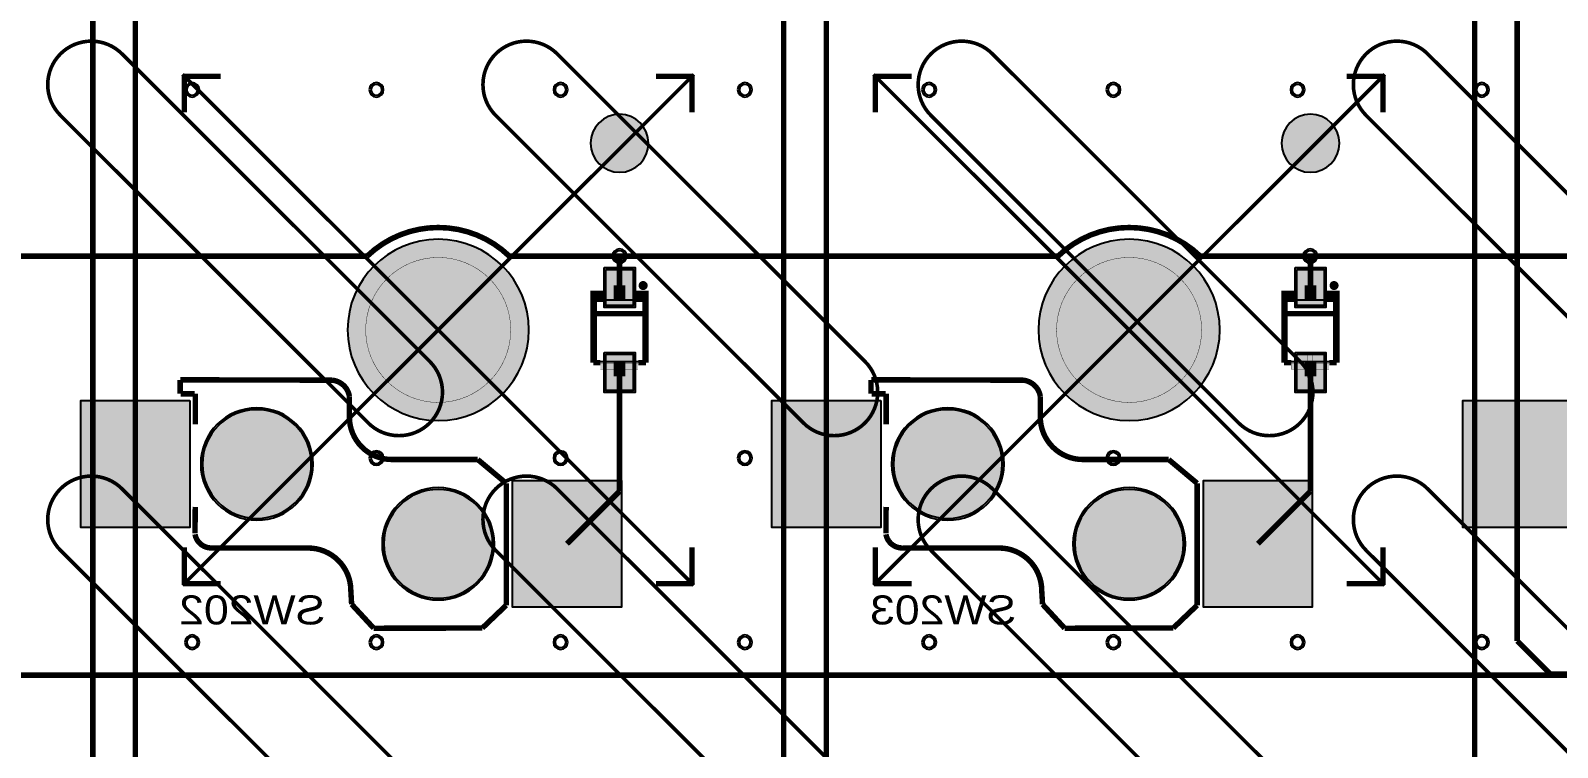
# Model space of a CAD drawing. Header units: millimetres. Extents: x -3 to 238, y -92 to 6.
# Drawn here: x 36.38 to 78.49, y -69.14 to -49.36 of the extents above; entities that cross this region are included whole.
import ezdxf
from ezdxf.enums import TextEntityAlignment as Align

# ---------------------------------------------------------------- set-up
doc = ezdxf.new("R2010")
doc.units = ezdxf.units.MM
doc.header["$MEASUREMENT"] = 0
for name, color, linetype, true_color in [('Bottom-Layer', 7, 'Continuous', 0x0000ff), ('Bottom-Paste-Mask-Layer', 7, 'Continuous', 0x800000), ('Bottom-Silkscreen-Layer', 7, 'Continuous', 0x66cc33), ('Bottom-Solder-Mask-Layer', 7, 'Continuous', 0xaa00ff), ('Component-Marking-Layer', 7, 'Continuous', 0x66ffcc), ('Component-Shape-Layer', 7, 'Continuous', 0x00cccc), ('Document-Layer', 7, 'Continuous', 0xffffff), ('F.Adhes', 7, 'Continuous', 0x9069e9), ('Hole-Layer', 7, 'Continuous', 0x222222), ('Multi-Layer', 7, 'Continuous', 0xc0c0c0), ('Pin-Floating-Layer', 7, 'Continuous', 0xff99ff), ('Pin-Soldering-Layer', 7, 'Continuous', 0xcc9999), ('Top-Layer', 7, 'Continuous', 0xff0000), ('Top-Paste-Mask-Layer', 7, 'Continuous', 0x808080), ('Top-Solder-Mask-Layer', 7, 'Continuous', 0x800080)]:
    doc.layers.add(name, color=color, linetype=linetype, true_color=true_color)
doc.styles.get("Standard").update_dxf_attribs({"font": 'arial.ttf'})

msp = doc.modelspace()

# ---------------------------------------------------------------- hatches: boundary and pattern name
at = {"layer": 'Bottom-Layer'}
for points in [[(51.825, -52.475, 1), (53.425, -52.475, 1)], [(70.875, -52.475, 1), (72.475, -52.475, 1)], [(45.125, -57.625, 1), (50.125, -57.625, 1)], [(64.175, -57.625, 1), (69.175, -57.625, 1)], [(52.25, -55.953), (53, -55.953), (53, -56.953), (52.25, -56.953)], [(71.3, -55.953), (72.05, -55.953), (72.05, -56.953), (71.3, -56.953)], [(52.25, -58.298), (53, -58.298), (53, -59.298), (52.25, -59.298)], [(71.3, -58.298), (72.05, -58.298), (72.05, -59.298), (71.3, -59.298)], [(40.775, -59.575), (40.775, -63.075), (37.775, -63.075), (37.775, -59.575)], [(41.075, -61.325, 1), (44.175, -61.325, 1)], [(59.825, -59.575), (59.825, -63.075), (56.825, -63.075), (56.825, -59.575)], [(60.125, -61.325, 1), (63.225, -61.325, 1)], [(78.875, -59.575), (78.875, -63.075), (75.875, -63.075), (75.875, -59.575)], [(52.675, -61.775), (52.675, -65.275), (49.675, -65.275), (49.675, -61.775)], [(71.725, -61.775), (71.725, -65.275), (68.725, -65.275), (68.725, -61.775)], [(46.075, -63.525, 1), (49.175, -63.525, 1)], [(65.125, -63.525, 1), (68.225, -63.525, 1)]]:
    msp.add_hatch(color=256, dxfattribs=at).paths.add_polyline_path(points)
at = {"layer": 'Bottom-Paste-Mask-Layer'}
for points in [[(51.825, -52.475, 1), (53.425, -52.475, 1)], [(70.875, -52.475, 1), (72.475, -52.475, 1)], [(45.125, -57.625, 1), (50.125, -57.625, 1)], [(64.175, -57.625, 1), (69.175, -57.625, 1)], [(52.25, -55.953), (53, -55.953), (53, -56.953), (52.25, -56.953)], [(71.3, -55.953), (72.05, -55.953), (72.05, -56.953), (71.3, -56.953)], [(52.25, -58.298), (53, -58.298), (53, -59.298), (52.25, -59.298)], [(71.3, -58.298), (72.05, -58.298), (72.05, -59.298), (71.3, -59.298)], [(40.775, -59.575), (40.775, -63.075), (37.775, -63.075), (37.775, -59.575)], [(41.075, -61.325, 1), (44.175, -61.325, 1)], [(59.825, -59.575), (59.825, -63.075), (56.825, -63.075), (56.825, -59.575)], [(60.125, -61.325, 1), (63.225, -61.325, 1)], [(78.875, -59.575), (78.875, -63.075), (75.875, -63.075), (75.875, -59.575)], [(52.675, -61.775), (52.675, -65.275), (49.675, -65.275), (49.675, -61.775)], [(71.725, -61.775), (71.725, -65.275), (68.725, -65.275), (68.725, -61.775)], [(46.075, -63.525, 1), (49.175, -63.525, 1)], [(65.125, -63.525, 1), (68.225, -63.525, 1)]]:
    msp.add_hatch(color=256, dxfattribs=at).paths.add_polyline_path(points)
at = {"layer": 'Bottom-Silkscreen-Layer'}
for points in [[(51.823, -56.85), (52.175, -56.85), (52.175, -56.545), (51.823, -56.545)], [(51.823, -56.85), (52.175, -56.85), (52.175, -56.545), (51.823, -56.545)], [(53.428, -56.85), (53.075, -56.85), (53.075, -56.545), (53.428, -56.545)], [(53.428, -56.85), (53.075, -56.85), (53.075, -56.545), (53.428, -56.545)], [(70.873, -56.85), (71.225, -56.85), (71.225, -56.545), (70.873, -56.545)], [(70.873, -56.85), (71.225, -56.85), (71.225, -56.545), (70.873, -56.545)], [(72.478, -56.85), (72.125, -56.85), (72.125, -56.545), (72.478, -56.545)], [(72.478, -56.85), (72.125, -56.85), (72.125, -56.545), (72.478, -56.545)]]:
    msp.add_hatch(color=256, dxfattribs=at).paths.add_polyline_path(points)
at = {"layer": 'Bottom-Solder-Mask-Layer'}
for points in [[(51.825, -52.475, 1), (53.425, -52.475, 1)], [(70.875, -52.475, 1), (72.475, -52.475, 1)], [(45.125, -57.625, 1), (50.125, -57.625, 1)], [(64.175, -57.625, 1), (69.175, -57.625, 1)], [(52.199, -55.902), (53.051, -55.902), (53.051, -57.004), (52.199, -57.004)], [(71.249, -55.902), (72.101, -55.902), (72.101, -57.004), (71.249, -57.004)], [(52.199, -58.247), (53.051, -58.247), (53.051, -59.349), (52.199, -59.349)], [(71.249, -58.247), (72.101, -58.247), (72.101, -59.349), (71.249, -59.349)], [(40.775, -59.575), (40.775, -63.075), (37.775, -63.075), (37.775, -59.575)], [(41.075, -61.325, 1), (44.175, -61.325, 1)], [(59.825, -59.575), (59.825, -63.075), (56.825, -63.075), (56.825, -59.575)], [(60.125, -61.325, 1), (63.225, -61.325, 1)], [(78.875, -59.575), (78.875, -63.075), (75.875, -63.075), (75.875, -59.575)], [(52.675, -61.775), (52.675, -65.275), (49.675, -65.275), (49.675, -61.775)], [(71.725, -61.775), (71.725, -65.275), (68.725, -65.275), (68.725, -61.775)], [(46.075, -63.525, 1), (49.175, -63.525, 1)], [(65.125, -63.525, 1), (68.225, -63.525, 1)]]:
    msp.add_hatch(color=256, dxfattribs=at).paths.add_polyline_path(points)
at = {"layer": 'Component-Marking-Layer'}
for points in [[(53.215, -56.4, 1), (53.335, -56.4, 1)], [(53.215, -56.4, 1), (53.335, -56.4, 1)], [(72.265, -56.4, 1), (72.385, -56.4, 1)], [(72.265, -56.4, 1), (72.385, -56.4, 1)]]:
    msp.add_hatch(color=256, dxfattribs=at).paths.add_polyline_path(points)
at = {"layer": 'Document-Layer'}
for points in [[(52.555, -56.4), (52.711, -56.4), (52.711, -57.024), (52.555, -57.024)], [(52.555, -56.4), (52.711, -56.4), (52.711, -57.024), (52.555, -57.024)], [(71.605, -56.4), (71.761, -56.4), (71.761, -57.024), (71.605, -57.024)], [(71.605, -56.4), (71.761, -56.4), (71.761, -57.024), (71.605, -57.024)], [(52.535, -58.94), (52.691, -58.94), (52.691, -58.316), (52.535, -58.316)], [(52.535, -58.94), (52.691, -58.94), (52.691, -58.316), (52.535, -58.316)], [(71.585, -58.94), (71.741, -58.94), (71.741, -58.316), (71.585, -58.316)], [(71.585, -58.94), (71.741, -58.94), (71.741, -58.316), (71.585, -58.316)], [(52.095, -58.708), (53.135, -58.708), (53.135, -58.552), (52.095, -58.552)], [(52.095, -58.708), (53.135, -58.708), (53.135, -58.552), (52.095, -58.552)], [(71.145, -58.708), (72.185, -58.708), (72.185, -58.552), (71.145, -58.552)], [(71.145, -58.708), (72.185, -58.708), (72.185, -58.552), (71.145, -58.552)]]:
    msp.add_hatch(color=256, dxfattribs=at).paths.add_polyline_path(points)
at = {"layer": 'Hole-Layer'}
for points in [[(51.825, -52.475, 1), (53.425, -52.475, 1)], [(70.875, -52.475, 1), (72.475, -52.475, 1)], [(45.125, -57.625, 1), (50.125, -57.625, 1)], [(64.175, -57.625, 1), (69.175, -57.625, 1)], [(41.125, -61.325, 1), (44.125, -61.325, 1)], [(60.175, -61.325, 1), (63.175, -61.325, 1)], [(46.125, -63.525, 1), (49.125, -63.525, 1)], [(65.175, -63.525, 1), (68.175, -63.525, 1)]]:
    msp.add_hatch(color=256, dxfattribs=at).paths.add_polyline_path(points)
at = {"layer": 'Multi-Layer'}
for points in [[(51.825, -52.475, 1), (53.425, -52.475, 1)], [(51.825, -52.475, 1), (53.425, -52.475, 1)], [(51.825, -52.475, 1), (53.425, -52.475, 1)], [(70.875, -52.475, 1), (72.475, -52.475, 1)], [(70.875, -52.475, 1), (72.475, -52.475, 1)], [(70.875, -52.475, 1), (72.475, -52.475, 1)], [(45.125, -57.625, 1), (50.125, -57.625, 1)], [(45.125, -57.625, 1), (50.125, -57.625, 1)], [(45.125, -57.625, 1), (50.125, -57.625, 1)], [(64.175, -57.625, 1), (69.175, -57.625, 1)], [(64.175, -57.625, 1), (69.175, -57.625, 1)], [(64.175, -57.625, 1), (69.175, -57.625, 1)], [(41.075, -61.325, 1), (44.175, -61.325, 1)], [(41.075, -61.325, 1), (44.175, -61.325, 1)], [(41.075, -61.325, 1), (44.175, -61.325, 1)], [(60.125, -61.325, 1), (63.225, -61.325, 1)], [(60.125, -61.325, 1), (63.225, -61.325, 1)], [(60.125, -61.325, 1), (63.225, -61.325, 1)], [(46.075, -63.525, 1), (49.175, -63.525, 1)], [(46.075, -63.525, 1), (49.175, -63.525, 1)], [(46.075, -63.525, 1), (49.175, -63.525, 1)], [(65.125, -63.525, 1), (68.225, -63.525, 1)], [(65.125, -63.525, 1), (68.225, -63.525, 1)], [(65.125, -63.525, 1), (68.225, -63.525, 1)]]:
    msp.add_hatch(color=256, dxfattribs=at).paths.add_polyline_path(points)
at = {"layer": 'Pin-Floating-Layer'}
for points in [[(52.465, -56.81), (52.785, -56.81), (52.785, -56.69), (52.465, -56.69)], [(52.465, -56.81), (52.785, -56.81), (52.785, -56.69), (52.465, -56.69)], [(71.515, -56.81), (71.835, -56.81), (71.835, -56.69), (71.515, -56.69)], [(71.515, -56.81), (71.835, -56.81), (71.835, -56.69), (71.515, -56.69)], [(52.465, -58.61), (52.785, -58.61), (52.785, -58.49), (52.465, -58.49)], [(52.465, -58.61), (52.785, -58.61), (52.785, -58.49), (52.465, -58.49)], [(71.515, -58.61), (71.835, -58.61), (71.835, -58.49), (71.515, -58.49)], [(71.515, -58.61), (71.835, -58.61), (71.835, -58.49), (71.515, -58.49)]]:
    msp.add_hatch(color=256, dxfattribs=at).paths.add_polyline_path(points)
at = {"layer": 'Pin-Soldering-Layer'}
for points in [[(52.465, -56.7), (52.785, -56.7), (52.785, -56.4), (52.465, -56.4)], [(52.465, -56.7), (52.785, -56.7), (52.785, -56.4), (52.465, -56.4)], [(71.515, -56.7), (71.835, -56.7), (71.835, -56.4), (71.515, -56.4)], [(71.515, -56.7), (71.835, -56.7), (71.835, -56.4), (71.515, -56.4)], [(52.465, -58.9), (52.785, -58.9), (52.785, -58.6), (52.465, -58.6)], [(52.465, -58.9), (52.785, -58.9), (52.785, -58.6), (52.465, -58.6)], [(71.515, -58.9), (71.835, -58.9), (71.835, -58.6), (71.515, -58.6)], [(71.515, -58.9), (71.835, -58.9), (71.835, -58.6), (71.515, -58.6)]]:
    msp.add_hatch(color=256, dxfattribs=at).paths.add_polyline_path(points)
at = {"layer": 'Top-Layer'}
for points in [[(51.825, -52.475, 1), (53.425, -52.475, 1)], [(70.875, -52.475, 1), (72.475, -52.475, 1)], [(45.125, -57.625, 1), (50.125, -57.625, 1)], [(64.175, -57.625, 1), (69.175, -57.625, 1)], [(41.075, -61.325, 1), (44.175, -61.325, 1)], [(60.125, -61.325, 1), (63.225, -61.325, 1)], [(46.075, -63.525, 1), (49.175, -63.525, 1)], [(65.125, -63.525, 1), (68.225, -63.525, 1)]]:
    msp.add_hatch(color=256, dxfattribs=at).paths.add_polyline_path(points)
at = {"layer": 'Top-Paste-Mask-Layer'}
for points in [[(51.825, -52.475, 1), (53.425, -52.475, 1)], [(70.875, -52.475, 1), (72.475, -52.475, 1)], [(45.125, -57.625, 1), (50.125, -57.625, 1)], [(64.175, -57.625, 1), (69.175, -57.625, 1)], [(41.075, -61.325, 1), (44.175, -61.325, 1)], [(60.125, -61.325, 1), (63.225, -61.325, 1)], [(46.075, -63.525, 1), (49.175, -63.525, 1)], [(65.125, -63.525, 1), (68.225, -63.525, 1)]]:
    msp.add_hatch(color=256, dxfattribs=at).paths.add_polyline_path(points)
at = {"layer": 'Top-Solder-Mask-Layer'}
for points in [[(51.825, -52.475, 1), (53.425, -52.475, 1)], [(70.875, -52.475, 1), (72.475, -52.475, 1)], [(45.125, -57.625, 1), (50.125, -57.625, 1)], [(64.175, -57.625, 1), (69.175, -57.625, 1)], [(41.075, -61.325, 1), (44.175, -61.325, 1)], [(60.125, -61.325, 1), (63.225, -61.325, 1)], [(46.075, -63.525, 1), (49.175, -63.525, 1)], [(65.125, -63.525, 1), (68.225, -63.525, 1)]]:
    msp.add_hatch(color=256, dxfattribs=at).paths.add_polyline_path(points)

# ---------------------------------------------------------------- linework, layer by layer
at = {"layer": 'Bottom-Layer', "const_width": 0.152}
for points in [[(39.275, -61.325), (39.275, -48.439)], [(58.325, -61.325), (58.325, -48.661)], [(77.375, -48.921), (77.375, -61.325)], [(52.625, -56.453), (52.625, -55.589)], [(71.675, -55.594), (71.67, -55.589)], [(71.675, -56.453), (71.675, -55.594)], [(52.625, -58.798), (52.625, -62.075)], [(71.675, -58.798), (71.675, -62.075)], [(39.275, -80.375), (39.275, -61.325)], [(58.325, -80.375), (58.325, -61.325)], [(77.375, -61.325), (77.375, -66.206)], [(52.625, -62.075), (51.175, -63.525)], [(71.675, -62.075), (70.225, -63.525)], [(77.375, -66.206), (78.286, -67.117)], [(78.286, -67.117), (81.346, -67.117)]]:
    msp.add_lwpolyline(points, dxfattribs=at)
at = {"layer": 'Bottom-Layer'}
for points in [[(51.825, -52.475, 1), (53.425, -52.475, 1)], [(70.875, -52.475, 1), (72.475, -52.475, 1)], [(45.125, -57.625, 1), (50.125, -57.625, 1)], [(41.075, -61.325, 1), (44.175, -61.325, 1)], [(60.125, -61.325, 1), (63.225, -61.325, 1)], [(46.075, -63.525, 1), (49.175, -63.525, 1)], [(65.125, -63.525, 1), (68.225, -63.525, 1)]]:
    msp.add_lwpolyline(points, format="xyb", close=True, dxfattribs=at)
msp.add_lwpolyline([(64.175, -57.625, 1), (69.175, -57.625), (69.175, -57.625, 1), (64.175, -57.625)], format="xyb", dxfattribs=at)
for points in [[(52.25, -55.953), (53, -55.953), (53, -56.953), (52.25, -56.953)], [(71.3, -55.953), (72.05, -55.953), (72.05, -56.953), (71.3, -56.953)], [(52.25, -58.298), (53, -58.298), (53, -59.298), (52.25, -59.298)], [(71.3, -58.298), (72.05, -58.298), (72.05, -59.298), (71.3, -59.298)], [(40.775, -59.575), (40.775, -63.075), (37.775, -63.075), (37.775, -59.575)], [(59.825, -59.575), (59.825, -63.075), (56.825, -63.075), (56.825, -59.575)], [(78.875, -59.575), (78.875, -63.075), (75.875, -63.075), (75.875, -59.575)], [(52.675, -61.775), (52.675, -65.275), (49.675, -65.275), (49.675, -61.775)], [(71.725, -61.775), (71.725, -65.275), (68.725, -65.275), (68.725, -61.775)]]:
    msp.add_lwpolyline(points, close=True, dxfattribs=at)
at = {"layer": 'Bottom-Paste-Mask-Layer'}
for points in [[(51.825, -52.475, 1), (53.425, -52.475, 1)], [(70.875, -52.475, 1), (72.475, -52.475, 1)], [(45.125, -57.625, 1), (50.125, -57.625, 1)], [(41.075, -61.325, 1), (44.175, -61.325, 1)], [(60.125, -61.325, 1), (63.225, -61.325, 1)], [(46.075, -63.525, 1), (49.175, -63.525, 1)], [(65.125, -63.525, 1), (68.225, -63.525, 1)]]:
    msp.add_lwpolyline(points, format="xyb", close=True, dxfattribs=at)
msp.add_lwpolyline([(64.175, -57.625, 1), (69.175, -57.625), (69.175, -57.625, 1), (64.175, -57.625)], format="xyb", dxfattribs=at)
for points in [[(52.25, -55.953), (53, -55.953), (53, -56.953), (52.25, -56.953)], [(71.3, -55.953), (72.05, -55.953), (72.05, -56.953), (71.3, -56.953)], [(52.25, -58.298), (53, -58.298), (53, -59.298), (52.25, -59.298)], [(71.3, -58.298), (72.05, -58.298), (72.05, -59.298), (71.3, -59.298)], [(40.775, -59.575), (40.775, -63.075), (37.775, -63.075), (37.775, -59.575)], [(59.825, -59.575), (59.825, -63.075), (56.825, -63.075), (56.825, -59.575)], [(78.875, -59.575), (78.875, -63.075), (75.875, -63.075), (75.875, -59.575)], [(52.675, -61.775), (52.675, -65.275), (49.675, -65.275), (49.675, -61.775)], [(71.725, -61.775), (71.725, -65.275), (68.725, -65.275), (68.725, -61.775)]]:
    msp.add_lwpolyline(points, close=True, dxfattribs=at)
at = {"layer": 'Bottom-Silkscreen-Layer', "const_width": 0.00508}
for points in [[(51.823, -56.85), (52.175, -56.85), (52.175, -56.545), (51.823, -56.545)], [(51.823, -56.85), (52.175, -56.85), (52.175, -56.545), (51.823, -56.545)], [(53.428, -56.85), (53.075, -56.85), (53.075, -56.545), (53.428, -56.545)], [(53.428, -56.85), (53.075, -56.85), (53.075, -56.545), (53.428, -56.545)], [(70.873, -56.85), (71.225, -56.85), (71.225, -56.545), (70.873, -56.545)], [(70.873, -56.85), (71.225, -56.85), (71.225, -56.545), (70.873, -56.545)], [(72.478, -56.85), (72.125, -56.85), (72.125, -56.545), (72.478, -56.545)], [(72.478, -56.85), (72.125, -56.85), (72.125, -56.545), (72.478, -56.545)]]:
    msp.add_lwpolyline(points, close=True, dxfattribs=at)
at = {"layer": 'Bottom-Silkscreen-Layer'}
for points, const_width in [([(51.899, -56.774), (51.899, -58.526)], 0.152), ([(51.899, -56.774), (51.899, -58.526)], 0.152), ([(53.351, -56.774), (53.351, -58.526)], 0.152), ([(53.351, -56.774), (53.351, -58.526)], 0.152), ([(70.949, -56.774), (70.949, -58.526)], 0.152), ([(70.949, -56.774), (70.949, -58.526)], 0.152), ([(72.401, -56.774), (72.401, -58.526)], 0.152), ([(72.401, -56.774), (72.401, -58.526)], 0.152), ([(51.899, -57.178), (53.351, -57.178)], 0.152), ([(51.899, -57.178), (53.351, -57.178)], 0.152), ([(70.949, -57.178), (72.401, -57.178)], 0.152), ([(70.949, -57.178), (72.401, -57.178)], 0.152), ([(51.899, -58.526), (52.095, -58.526)], 0.152), ([(51.899, -58.526), (52.095, -58.526)], 0.152), ([(53.351, -58.526), (53.145, -58.526)], 0.152), ([(53.351, -58.526), (53.145, -58.526)], 0.152), ([(70.949, -58.526), (71.145, -58.526)], 0.152), ([(70.949, -58.526), (71.145, -58.526)], 0.152), ([(72.401, -58.526), (72.195, -58.526)], 0.152), ([(72.401, -58.526), (72.195, -58.526)], 0.152), ([(40.51, -59.387), (40.51, -59.004)], 0.15), ([(40.51, -59.387), (40.51, -59.004)], 0.15), ([(44.704, -59.012), (40.517, -59)], 0.15), ([(44.704, -59.012), (40.517, -59)], 0.15), ([(59.56, -59.387), (59.56, -59.004)], 0.15), ([(59.56, -59.387), (59.56, -59.004)], 0.15), ([(63.754, -59.012), (59.567, -59)], 0.15), ([(63.754, -59.012), (59.567, -59)], 0.15), ([(40.909, -59.387), (40.527, -59.387)], 0.15), ([(40.909, -59.387), (40.527, -59.387)], 0.15), ([(40.925, -59.387), (40.925, -60.231)], 0.15), ([(40.925, -59.387), (40.925, -60.231)], 0.15), ([(59.959, -59.387), (59.577, -59.387)], 0.15), ([(59.959, -59.387), (59.577, -59.387)], 0.15), ([(59.975, -59.387), (59.975, -60.231)], 0.15), ([(59.975, -59.387), (59.975, -60.231)], 0.15), ([(45.175, -59.454), (45.175, -60.025)], 0.15), ([(45.175, -59.454), (45.175, -60.025)], 0.15), ([(64.225, -59.454), (64.225, -60.025)], 0.15), ([(64.225, -59.454), (64.225, -60.025)], 0.15), ([(48.715, -61.2), (46.35, -61.2)], 0.15), ([(48.715, -61.2), (46.35, -61.2)], 0.15), ([(49.5, -61.856), (48.715, -61.2)], 0.15), ([(49.5, -61.856), (48.715, -61.2)], 0.15), ([(67.765, -61.2), (65.4, -61.2)], 0.15), ([(67.765, -61.2), (65.4, -61.2)], 0.15), ([(68.55, -61.856), (67.765, -61.2)], 0.15), ([(68.55, -61.856), (67.765, -61.2)], 0.15), ([(49.5, -61.856), (49.5, -65.221)], 0.15), ([(49.5, -61.856), (49.5, -65.221)], 0.15), ([(68.55, -61.856), (68.55, -65.221)], 0.15), ([(68.55, -61.856), (68.55, -65.221)], 0.15), ([(40.925, -62.506), (40.919, -63.239)], 0.15), ([(40.925, -62.506), (40.919, -63.239)], 0.15), ([(59.975, -62.506), (59.969, -63.239)], 0.15), ([(59.975, -62.506), (59.969, -63.239)], 0.15), ([(44.04, -63.642), (41.377, -63.64)], 0.15), ([(44.04, -63.642), (41.377, -63.64)], 0.15), ([(63.09, -63.642), (60.427, -63.64)], 0.15), ([(63.09, -63.642), (60.427, -63.64)], 0.15), ([(45.215, -64.817), (45.237, -65.194)], 0.15), ([(45.215, -64.817), (45.237, -65.194)], 0.15), ([(64.265, -64.817), (64.288, -65.194)], 0.15), ([(64.265, -64.817), (64.288, -65.194)], 0.15), ([(45.237, -65.194), (45.847, -65.855)], 0.15), ([(45.237, -65.194), (45.847, -65.855)], 0.15), ([(48.841, -65.85), (49.5, -65.221)], 0.15), ([(48.841, -65.85), (49.5, -65.221)], 0.15), ([(64.288, -65.194), (64.897, -65.855)], 0.15), ([(64.288, -65.194), (64.897, -65.855)], 0.15), ([(67.891, -65.85), (68.55, -65.221)], 0.15), ([(67.891, -65.85), (68.55, -65.221)], 0.15), ([(48.841, -65.85), (45.847, -65.855)], 0.15), ([(48.841, -65.85), (45.847, -65.855)], 0.15), ([(67.891, -65.85), (64.897, -65.855)], 0.15), ([(67.891, -65.85), (64.897, -65.855)], 0.15)]:
    msp.add_lwpolyline(points, dxfattribs=dict(at, const_width=const_width))
at = {"layer": 'Bottom-Silkscreen-Layer', "const_width": 0.15}
for points in [[(44.704, -59.012, -0.338), (45.175, -59.454)], [(44.704, -59.012, -0.338), (45.175, -59.454)], [(63.754, -59.012, -0.338), (64.225, -59.454)], [(63.754, -59.012, -0.338), (64.225, -59.454)], [(46.35, -61.2, -0.414), (45.175, -60.025)], [(46.35, -61.2, -0.414), (45.175, -60.025)], [(65.4, -61.2, -0.414), (64.225, -60.025)], [(65.4, -61.2, -0.414), (64.225, -60.025)], [(41.377, -63.64, -0.369), (40.919, -63.264)], [(41.377, -63.64, -0.369), (40.919, -63.264)], [(44.04, -63.642, -0.414), (45.215, -64.817)], [(44.04, -63.642, -0.414), (45.215, -64.817)], [(60.427, -63.64, -0.369), (59.97, -63.264)], [(60.427, -63.64, -0.369), (59.97, -63.264)], [(63.09, -63.642, -0.414), (64.265, -64.817)], [(63.09, -63.642, -0.414), (64.265, -64.817)]]:
    msp.add_lwpolyline(points, format="xyb", dxfattribs=at)
at = {"layer": 'Bottom-Solder-Mask-Layer'}
for points in [[(51.825, -52.475, 1), (53.425, -52.475, 1)], [(70.875, -52.475, 1), (72.475, -52.475, 1)], [(45.125, -57.625, 1), (50.125, -57.625, 1)], [(41.075, -61.325, 1), (44.175, -61.325, 1)], [(60.125, -61.325, 1), (63.225, -61.325, 1)], [(46.075, -63.525, 1), (49.175, -63.525, 1)], [(65.125, -63.525, 1), (68.225, -63.525, 1)]]:
    msp.add_lwpolyline(points, format="xyb", close=True, dxfattribs=at)
msp.add_lwpolyline([(64.175, -57.625, 1), (69.175, -57.625), (69.175, -57.625, 1), (64.175, -57.625)], format="xyb", dxfattribs=at)
for points in [[(52.199, -55.902), (53.051, -55.902), (53.051, -57.004), (52.199, -57.004)], [(71.249, -55.902), (72.101, -55.902), (72.101, -57.004), (71.249, -57.004)], [(52.199, -58.247), (53.051, -58.247), (53.051, -59.349), (52.199, -59.349)], [(71.249, -58.247), (72.101, -58.247), (72.101, -59.349), (71.249, -59.349)], [(40.775, -59.575), (40.775, -63.075), (37.775, -63.075), (37.775, -59.575)], [(59.825, -59.575), (59.825, -63.075), (56.825, -63.075), (56.825, -59.575)], [(78.875, -59.575), (78.875, -63.075), (75.875, -63.075), (75.875, -59.575)], [(52.675, -61.775), (52.675, -65.275), (49.675, -65.275), (49.675, -61.775)], [(71.725, -61.775), (71.725, -65.275), (68.725, -65.275), (68.725, -61.775)]]:
    msp.add_lwpolyline(points, close=True, dxfattribs=at)
at = {"layer": 'Component-Marking-Layer', "const_width": 0.129}
for points in [[(53.215, -56.4, 1), (53.335, -56.4), (53.335, -56.4, 1), (53.215, -56.4)], [(53.215, -56.4, 1), (53.335, -56.4), (53.335, -56.4, 1), (53.215, -56.4)], [(72.265, -56.4, 1), (72.385, -56.4), (72.385, -56.4, 1), (72.265, -56.4)], [(72.265, -56.4, 1), (72.385, -56.4), (72.385, -56.4, 1), (72.265, -56.4)]]:
    msp.add_lwpolyline(points, format="xyb", dxfattribs=at)
at = {"layer": 'Component-Shape-Layer', "const_width": 0.0508}
for points in [[(51.975, -58.5), (53.275, -58.5), (53.275, -56.8), (51.975, -56.8)], [(51.975, -58.5), (53.275, -58.5), (53.275, -56.8), (51.975, -56.8)], [(71.025, -58.5), (72.325, -58.5), (72.325, -56.8), (71.025, -56.8)], [(71.025, -58.5), (72.325, -58.5), (72.325, -56.8), (71.025, -56.8)]]:
    msp.add_lwpolyline(points, close=True, dxfattribs=at)
at = {"layer": 'Document-Layer'}
for points, const_width in [([(38.1, -48.1), (38.1, -67.15)], 0.15), ([(38.1, -67.15), (38.1, -48.1)], 0.15), ([(38.1, -48.1), (38.1, -67.15)], 0.15), ([(38.1, -67.15), (38.1, -48.1)], 0.15), ([(57.15, -48.1), (57.15, -67.15)], 0.15), ([(57.15, -67.15), (57.15, -48.1)], 0.15), ([(57.15, -48.1), (57.15, -67.15)], 0.15), ([(57.15, -67.15), (57.15, -48.1)], 0.15), ([(76.2, -48.1), (76.2, -67.15)], 0.15), ([(76.2, -67.15), (76.2, -48.1)], 0.15), ([(76.2, -48.1), (76.2, -67.15)], 0.15), ([(76.2, -67.15), (76.2, -48.1)], 0.15), ([(40.575, -64.674), (54.674, -50.575)], 0.1), ([(40.575, -50.575), (54.674, -64.674)], 0.1), ([(40.625, -50.625), (41.625, -50.625)], 0.15), ([(40.625, -51.625), (40.625, -50.625)], 0.15), ([(40.625, -50.625), (41.625, -50.625)], 0.15), ([(40.625, -51.625), (40.625, -50.625)], 0.15), ([(54.625, -50.625), (53.625, -50.625)], 0.15), ([(54.625, -50.625), (53.625, -50.625)], 0.15), ([(54.625, -50.625), (54.625, -51.625)], 0.15), ([(54.625, -50.625), (54.625, -51.625)], 0.15), ([(59.625, -50.575), (73.724, -64.674)], 0.1), ([(59.625, -64.674), (73.724, -50.575)], 0.1), ([(59.675, -50.625), (60.675, -50.625)], 0.15), ([(59.675, -51.625), (59.675, -50.625)], 0.15), ([(59.675, -50.625), (60.675, -50.625)], 0.15), ([(59.675, -51.625), (59.675, -50.625)], 0.15), ([(73.675, -50.625), (72.675, -50.625)], 0.15), ([(73.675, -50.625), (72.675, -50.625)], 0.15), ([(73.675, -50.625), (73.675, -51.625)], 0.15), ([(73.675, -50.625), (73.675, -51.625)], 0.15), ([(40.625, -63.625), (40.625, -64.625)], 0.15), ([(40.625, -63.625), (40.625, -64.625)], 0.15), ([(54.625, -64.625), (54.625, -63.625)], 0.15), ([(54.625, -64.625), (54.625, -63.625)], 0.15), ([(59.675, -63.625), (59.675, -64.625)], 0.15), ([(59.675, -63.625), (59.675, -64.625)], 0.15), ([(73.675, -64.625), (73.675, -63.625)], 0.15), ([(73.675, -64.625), (73.675, -63.625)], 0.15), ([(40.625, -64.625), (41.625, -64.625)], 0.15), ([(40.625, -64.625), (41.625, -64.625)], 0.15), ([(53.625, -64.625), (54.625, -64.625)], 0.15), ([(53.625, -64.625), (54.625, -64.625)], 0.15), ([(59.675, -64.625), (60.675, -64.625)], 0.15), ([(59.675, -64.625), (60.675, -64.625)], 0.15), ([(72.675, -64.625), (73.675, -64.625)], 0.15), ([(72.675, -64.625), (73.675, -64.625)], 0.15), ([(38.1, -67.15), (19.05, -67.15)], 0.15), ([(19.05, -67.15), (38.1, -67.15)], 0.15), ([(38.1, -67.15), (19.05, -67.15)], 0.15), ([(19.05, -67.15), (38.1, -67.15)], 0.15), ([(57.15, -67.15), (38.1, -67.15)], 0.15), ([(38.1, -67.15), (38.1, -86.2)], 0.15), ([(38.1, -67.15), (57.15, -67.15)], 0.15), ([(38.1, -86.2), (38.1, -67.15)], 0.15), ([(57.15, -67.15), (38.1, -67.15)], 0.15), ([(38.1, -67.15), (38.1, -86.2)], 0.15), ([(38.1, -67.15), (57.15, -67.15)], 0.15), ([(38.1, -86.2), (38.1, -67.15)], 0.15), ([(76.2, -67.15), (57.15, -67.15)], 0.15), ([(57.15, -67.15), (57.15, -86.2)], 0.15), ([(57.15, -67.15), (76.2, -67.15)], 0.15), ([(57.15, -86.2), (57.15, -67.15)], 0.15), ([(76.2, -67.15), (57.15, -67.15)], 0.15), ([(57.15, -67.15), (57.15, -86.2)], 0.15), ([(57.15, -67.15), (76.2, -67.15)], 0.15), ([(57.15, -86.2), (57.15, -67.15)], 0.15), ([(95.25, -67.15), (76.2, -67.15)], 0.15), ([(76.2, -67.15), (76.2, -86.2)], 0.15), ([(95.25, -67.15), (76.2, -67.15)], 0.15), ([(76.2, -67.15), (76.2, -86.2)], 0.15)]:
    msp.add_lwpolyline(points, dxfattribs=dict(at, const_width=const_width))
for points, const_width in [([(47.391, -58.494), (38.906, -50.009, 1), (37.209, -51.706), (45.694, -60.191, 1)], 0.1), ([(59.391, -58.494), (50.906, -50.009, 1), (49.209, -51.706), (57.694, -60.191, 1)], 0.1), ([(71.391, -58.494), (62.906, -50.009, 1), (61.209, -51.706), (69.694, -60.191, 1)], 0.1), ([(83.391, -58.494), (74.906, -50.009, 1), (73.209, -51.706), (81.694, -60.191, 1)], 0.1), ([(45.625, -57.625, 1), (49.625, -57.625, 1)], 0.01), ([(45.625, -57.625, 1), (49.625, -57.625, 1)], 0.01), ([(47.391, -70.494), (38.906, -62.009, 1), (37.209, -63.706), (45.694, -72.191, 1)], 0.1), ([(59.391, -70.494), (50.906, -62.009, 1), (49.209, -63.706), (57.694, -72.191, 1)], 0.1), ([(71.391, -70.494), (62.906, -62.009, 1), (61.209, -63.706), (69.694, -72.191, 1)], 0.1), ([(83.391, -70.494), (74.906, -62.009, 1), (73.209, -63.706), (81.694, -72.191, 1)], 0.1)]:
    msp.add_lwpolyline(points, format="xyb", close=True, dxfattribs=dict(at, const_width=const_width))
at = {"layer": 'Document-Layer', "const_width": 0.01}
msp.add_lwpolyline([(64.675, -57.625, 1), (68.675, -57.625), (68.675, -57.625, 1), (64.675, -57.625)], format="xyb", dxfattribs=at)
msp.add_lwpolyline([(64.675, -57.625, 1), (68.675, -57.625), (68.675, -57.625, 1), (64.675, -57.625)], format="xyb", dxfattribs=at)
at = {"layer": 'Document-Layer', "const_width": 0.00508}
for points in [[(52.555, -56.4), (52.711, -56.4), (52.711, -57.024), (52.555, -57.024)], [(52.555, -56.4), (52.711, -56.4), (52.711, -57.024), (52.555, -57.024)], [(71.605, -56.4), (71.761, -56.4), (71.761, -57.024), (71.605, -57.024)], [(71.605, -56.4), (71.761, -56.4), (71.761, -57.024), (71.605, -57.024)], [(52.535, -58.94), (52.691, -58.94), (52.691, -58.316), (52.535, -58.316)], [(52.535, -58.94), (52.691, -58.94), (52.691, -58.316), (52.535, -58.316)], [(71.585, -58.94), (71.741, -58.94), (71.741, -58.316), (71.585, -58.316)], [(71.585, -58.94), (71.741, -58.94), (71.741, -58.316), (71.585, -58.316)], [(52.095, -58.708), (53.135, -58.708), (53.135, -58.552), (52.095, -58.552)], [(52.095, -58.708), (53.135, -58.708), (53.135, -58.552), (52.095, -58.552)], [(71.145, -58.708), (72.185, -58.708), (72.185, -58.552), (71.145, -58.552)], [(71.145, -58.708), (72.185, -58.708), (72.185, -58.552), (71.145, -58.552)]]:
    msp.add_lwpolyline(points, close=True, dxfattribs=at)
at = {"layer": 'F.Adhes', "const_width": 0.15}
for points in [[(40.625, -63.625), (40.625, -64.625)], [(40.625, -64.625), (40.625, -63.625)], [(40.625, -63.625), (40.625, -64.625)], [(40.625, -64.625), (40.625, -63.625)], [(54.625, -64.625), (54.625, -63.625)], [(54.625, -64.625), (54.625, -63.625)], [(54.625, -64.625), (54.625, -63.625)], [(54.625, -64.625), (54.625, -63.625)], [(59.675, -63.625), (59.675, -64.625)], [(59.675, -64.625), (59.675, -63.625)], [(59.675, -63.625), (59.675, -64.625)], [(59.675, -64.625), (59.675, -63.625)], [(73.675, -64.625), (73.675, -63.625)], [(73.675, -64.625), (73.675, -63.625)], [(73.675, -64.625), (73.675, -63.625)], [(73.675, -64.625), (73.675, -63.625)], [(40.625, -64.625), (41.625, -64.625)], [(41.625, -64.625), (40.625, -64.625)], [(40.625, -64.625), (41.625, -64.625)], [(41.625, -64.625), (40.625, -64.625)], [(53.625, -64.625), (54.625, -64.625)], [(53.625, -64.625), (54.625, -64.625)], [(53.625, -64.625), (54.625, -64.625)], [(53.625, -64.625), (54.625, -64.625)], [(59.675, -64.625), (60.675, -64.625)], [(60.675, -64.625), (59.675, -64.625)], [(59.675, -64.625), (60.675, -64.625)], [(60.675, -64.625), (59.675, -64.625)], [(72.675, -64.625), (73.675, -64.625)], [(72.675, -64.625), (73.675, -64.625)], [(72.675, -64.625), (73.675, -64.625)], [(72.675, -64.625), (73.675, -64.625)]]:
    msp.add_lwpolyline(points, dxfattribs=at)
at = {"layer": 'Hole-Layer'}
for points in [[(40.69, -51, 1), (40.99, -51, 1)], [(45.77, -51, 1), (46.07, -51, 1)], [(50.85, -51, 1), (51.15, -51, 1)], [(55.93, -51, 1), (56.23, -51, 1)], [(61.01, -51, 1), (61.31, -51, 1)], [(66.09, -51, 1), (66.39, -51, 1)], [(71.17, -51, 1), (71.47, -51, 1)], [(76.25, -51, 1), (76.55, -51, 1)], [(51.825, -52.475, 1), (53.425, -52.475, 1)], [(70.875, -52.475, 1), (72.475, -52.475, 1)], [(45.125, -57.625, 1), (50.125, -57.625, 1)], [(52.475, -55.589, 1), (52.775, -55.589, 1)], [(71.52, -55.589, 1), (71.82, -55.589, 1)], [(45.77, -61.16, 1), (46.07, -61.16, 1)], [(50.85, -61.16, 1), (51.15, -61.16, 1)], [(55.93, -61.16, 1), (56.23, -61.16, 1)], [(66.09, -61.16, 1), (66.39, -61.16, 1)], [(65.175, -63.525, 1), (68.175, -63.525, 1)], [(40.69, -66.24, 1), (40.99, -66.24, 1)], [(45.77, -66.24, 1), (46.07, -66.24, 1)], [(50.85, -66.24, 1), (51.15, -66.24, 1)], [(55.93, -66.24, 1), (56.23, -66.24, 1)], [(61.01, -66.24, 1), (61.31, -66.24, 1)], [(66.09, -66.24, 1), (66.39, -66.24, 1)], [(71.17, -66.24, 1), (71.47, -66.24, 1)], [(76.25, -66.24, 1), (76.55, -66.24, 1)]]:
    msp.add_lwpolyline(points, format="xyb", close=True, dxfattribs=at)
for points in [[(64.175, -57.625, 1), (69.175, -57.625), (69.175, -57.625, 1), (64.175, -57.625)], [(41.125, -61.325, 1), (44.125, -61.325), (44.125, -61.325, 1), (41.125, -61.325)], [(60.175, -61.325, 1), (63.175, -61.325), (63.175, -61.325, 1), (60.175, -61.325)], [(46.125, -63.525, 1), (49.125, -63.525), (49.125, -63.525, 1), (46.125, -63.525)]]:
    msp.add_lwpolyline(points, format="xyb", dxfattribs=at)
at = {"layer": 'Multi-Layer'}
for points in [[(40.64, -51, 1), (41.04, -51), (41.04, -51, 1), (40.64, -51)], [(45.72, -51, 1), (46.12, -51), (46.12, -51, 1), (45.72, -51)], [(50.8, -51, 1), (51.2, -51), (51.2, -51, 1), (50.8, -51)], [(55.88, -51, 1), (56.28, -51), (56.28, -51, 1), (55.88, -51)], [(60.96, -51, 1), (61.36, -51), (61.36, -51, 1), (60.96, -51)], [(66.04, -51, 1), (66.44, -51), (66.44, -51, 1), (66.04, -51)], [(71.12, -51, 1), (71.52, -51), (71.52, -51, 1), (71.12, -51)], [(76.2, -51, 1), (76.6, -51), (76.6, -51, 1), (76.2, -51)], [(64.175, -57.625, 1), (69.175, -57.625), (69.175, -57.625, 1), (64.175, -57.625)], [(64.175, -57.625, 1), (69.175, -57.625), (69.175, -57.625, 1), (64.175, -57.625)], [(64.175, -57.625, 1), (69.175, -57.625), (69.175, -57.625, 1), (64.175, -57.625)], [(52.425, -55.589, 1), (52.825, -55.589), (52.825, -55.589, 1), (52.425, -55.589)], [(71.47, -55.589, 1), (71.87, -55.589), (71.87, -55.589, 1), (71.47, -55.589)], [(45.72, -61.16, 1), (46.12, -61.16), (46.12, -61.16, 1), (45.72, -61.16)], [(50.8, -61.16, 1), (51.2, -61.16), (51.2, -61.16, 1), (50.8, -61.16)], [(55.88, -61.16, 1), (56.28, -61.16), (56.28, -61.16, 1), (55.88, -61.16)], [(66.04, -61.16, 1), (66.44, -61.16), (66.44, -61.16, 1), (66.04, -61.16)], [(40.64, -66.24, 1), (41.04, -66.24), (41.04, -66.24, 1), (40.64, -66.24)], [(45.72, -66.24, 1), (46.12, -66.24), (46.12, -66.24, 1), (45.72, -66.24)], [(50.8, -66.24, 1), (51.2, -66.24), (51.2, -66.24, 1), (50.8, -66.24)], [(55.88, -66.24, 1), (56.28, -66.24), (56.28, -66.24, 1), (55.88, -66.24)], [(60.96, -66.24, 1), (61.36, -66.24), (61.36, -66.24, 1), (60.96, -66.24)], [(66.04, -66.24, 1), (66.44, -66.24), (66.44, -66.24, 1), (66.04, -66.24)], [(71.12, -66.24, 1), (71.52, -66.24), (71.52, -66.24, 1), (71.12, -66.24)], [(76.2, -66.24, 1), (76.6, -66.24), (76.6, -66.24, 1), (76.2, -66.24)]]:
    msp.add_lwpolyline(points, format="xyb", dxfattribs=at)
for points in [[(51.825, -52.475, 1), (53.425, -52.475, 1)], [(51.825, -52.475, 1), (53.425, -52.475, 1)], [(51.825, -52.475, 1), (53.425, -52.475, 1)], [(70.875, -52.475, 1), (72.475, -52.475, 1)], [(70.875, -52.475, 1), (72.475, -52.475, 1)], [(70.875, -52.475, 1), (72.475, -52.475, 1)], [(45.125, -57.625, 1), (50.125, -57.625, 1)], [(45.125, -57.625, 1), (50.125, -57.625, 1)], [(45.125, -57.625, 1), (50.125, -57.625, 1)], [(41.075, -61.325, 1), (44.175, -61.325, 1)], [(41.075, -61.325, 1), (44.175, -61.325, 1)], [(41.075, -61.325, 1), (44.175, -61.325, 1)], [(60.125, -61.325, 1), (63.225, -61.325, 1)], [(60.125, -61.325, 1), (63.225, -61.325, 1)], [(60.125, -61.325, 1), (63.225, -61.325, 1)], [(46.075, -63.525, 1), (49.175, -63.525, 1)], [(46.075, -63.525, 1), (49.175, -63.525, 1)], [(46.075, -63.525, 1), (49.175, -63.525, 1)], [(65.125, -63.525, 1), (68.225, -63.525, 1)], [(65.125, -63.525, 1), (68.225, -63.525, 1)], [(65.125, -63.525, 1), (68.225, -63.525, 1)]]:
    msp.add_lwpolyline(points, format="xyb", close=True, dxfattribs=at)
at = {"layer": 'Pin-Floating-Layer', "const_width": 0.00508}
for points in [[(52.465, -56.81), (52.785, -56.81), (52.785, -56.69), (52.465, -56.69)], [(52.465, -56.81), (52.785, -56.81), (52.785, -56.69), (52.465, -56.69)], [(71.515, -56.81), (71.835, -56.81), (71.835, -56.69), (71.515, -56.69)], [(71.515, -56.81), (71.835, -56.81), (71.835, -56.69), (71.515, -56.69)], [(52.465, -58.61), (52.785, -58.61), (52.785, -58.49), (52.465, -58.49)], [(52.465, -58.61), (52.785, -58.61), (52.785, -58.49), (52.465, -58.49)], [(71.515, -58.61), (71.835, -58.61), (71.835, -58.49), (71.515, -58.49)], [(71.515, -58.61), (71.835, -58.61), (71.835, -58.49), (71.515, -58.49)]]:
    msp.add_lwpolyline(points, close=True, dxfattribs=at)
at = {"layer": 'Pin-Soldering-Layer', "const_width": 0.00508}
for points in [[(52.465, -56.7), (52.785, -56.7), (52.785, -56.4), (52.465, -56.4)], [(52.465, -56.7), (52.785, -56.7), (52.785, -56.4), (52.465, -56.4)], [(71.515, -56.7), (71.835, -56.7), (71.835, -56.4), (71.515, -56.4)], [(71.515, -56.7), (71.835, -56.7), (71.835, -56.4), (71.515, -56.4)], [(52.465, -58.9), (52.785, -58.9), (52.785, -58.6), (52.465, -58.6)], [(52.465, -58.9), (52.785, -58.9), (52.785, -58.6), (52.465, -58.6)], [(71.515, -58.9), (71.835, -58.9), (71.835, -58.6), (71.515, -58.6)], [(71.515, -58.9), (71.835, -58.9), (71.835, -58.6), (71.515, -58.6)]]:
    msp.add_lwpolyline(points, close=True, dxfattribs=at)
at = {"layer": 'Top-Layer'}
for points in [[(51.825, -52.475, 1), (53.425, -52.475, 1)], [(70.875, -52.475, 1), (72.475, -52.475, 1)], [(45.125, -57.625, 1), (50.125, -57.625, 1)], [(41.075, -61.325, 1), (44.175, -61.325, 1)], [(60.125, -61.325, 1), (63.225, -61.325, 1)], [(46.075, -63.525, 1), (49.175, -63.525, 1)], [(65.125, -63.525, 1), (68.225, -63.525, 1)]]:
    msp.add_lwpolyline(points, format="xyb", close=True, dxfattribs=at)
at = {"layer": 'Top-Layer', "const_width": 0.152}
for points in [[(49.585, -55.589, 0.403), (45.665, -55.589)], [(68.635, -55.589, 0.403), (64.715, -55.589)]]:
    msp.add_lwpolyline(points, format="xyb", dxfattribs=at)
at = {"layer": 'Top-Layer'}
msp.add_lwpolyline([(64.175, -57.625, 1), (69.175, -57.625), (69.175, -57.625, 1), (64.175, -57.625)], format="xyb", dxfattribs=at)
at = {"layer": 'Top-Layer', "const_width": 0.152}
for points in [[(33.57, -55.589), (45.665, -55.589)], [(49.585, -55.589), (52.625, -55.589)], [(52.625, -55.589), (64.715, -55.589)], [(68.635, -55.589), (71.67, -55.589)], [(71.67, -55.589), (83.765, -55.589)]]:
    msp.add_lwpolyline(points, dxfattribs=at)
at = {"layer": 'Top-Paste-Mask-Layer'}
for points in [[(51.825, -52.475, 1), (53.425, -52.475, 1)], [(70.875, -52.475, 1), (72.475, -52.475, 1)], [(45.125, -57.625, 1), (50.125, -57.625, 1)], [(41.075, -61.325, 1), (44.175, -61.325, 1)], [(60.125, -61.325, 1), (63.225, -61.325, 1)], [(46.075, -63.525, 1), (49.175, -63.525, 1)], [(65.125, -63.525, 1), (68.225, -63.525, 1)]]:
    msp.add_lwpolyline(points, format="xyb", close=True, dxfattribs=at)
msp.add_lwpolyline([(64.175, -57.625, 1), (69.175, -57.625), (69.175, -57.625, 1), (64.175, -57.625)], format="xyb", dxfattribs=at)
at = {"layer": 'Top-Solder-Mask-Layer'}
for points in [[(51.825, -52.475, 1), (53.425, -52.475, 1)], [(70.875, -52.475, 1), (72.475, -52.475, 1)], [(45.125, -57.625, 1), (50.125, -57.625, 1)], [(41.075, -61.325, 1), (44.175, -61.325, 1)], [(60.125, -61.325, 1), (63.225, -61.325, 1)], [(46.075, -63.525, 1), (49.175, -63.525, 1)], [(65.125, -63.525, 1), (68.225, -63.525, 1)]]:
    msp.add_lwpolyline(points, format="xyb", close=True, dxfattribs=at)
msp.add_lwpolyline([(64.175, -57.625, 1), (69.175, -57.625), (69.175, -57.625, 1), (64.175, -57.625)], format="xyb", dxfattribs=at)

# ---------------------------------------------------------------- texts
at = {"layer": 'Bottom-Silkscreen-Layer', "text_generation_flag": 2, "width": 1.1}
for s, p in [('SW202', (42.497, -65.35)), ('SW203', (61.547, -65.35))]:
    msp.add_text(s, height=0.8001, dxfattribs=at).set_placement(p, align=Align.MIDDLE_CENTER)

doc.saveas('drawing.dxf')
